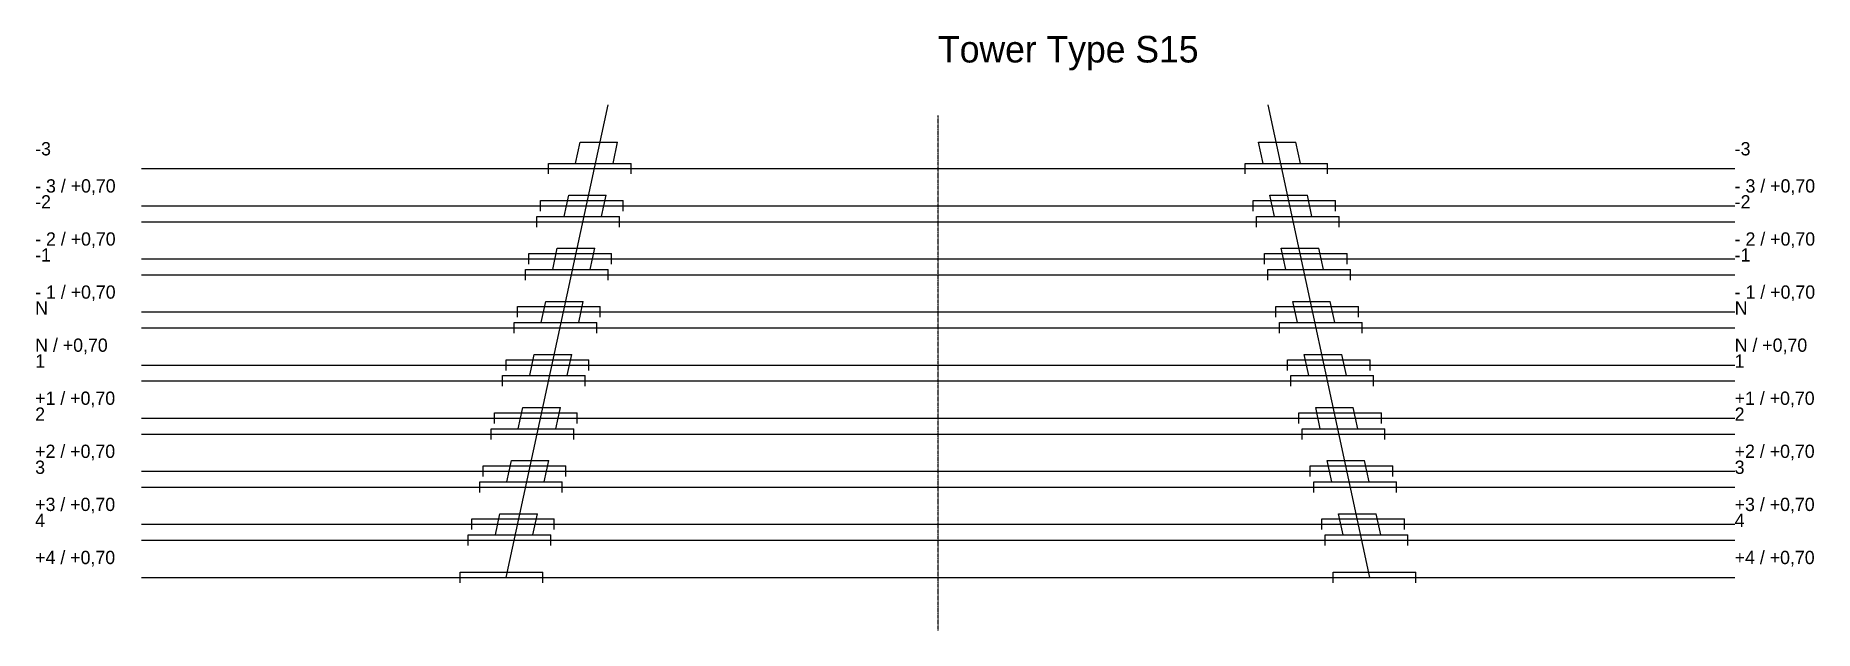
# Model space of a CAD drawing. Header units: metres. Extents: x -16992 to 16502, y -5700 to 5507.
import ezdxf

# ---------------------------------------------------------------- set-up
doc = ezdxf.new("R2010")
doc.units = ezdxf.units.M
doc.linetypes.add('CENTER', pattern=[5.08, 3.175, -0.635, 0.635, -0.635])
for name, color, linetype in [('ANGLED_LINES', 4, 'Continuous'), ('ANNOTATIONS', 2, 'Continuous'), ('BASE_VARIANTS', 7, 'Continuous'), ('CENTERLINE', 3, 'Continuous'), ('OFFSET_VARIANTS', 1, 'Continuous')]:
    doc.layers.add(name, color=color, linetype=linetype)

msp = doc.modelspace()

# ---------------------------------------------------------------- linework, layer by layer
at = {"layer": 'ANGLED_LINES'}
for p, q in [((-8133, -4700), (-6213, 4200)), ((8133, -4700), (6213, 4200))]:
    msp.add_line(p, q, dxfattribs=at)
at = {"layer": 'BASE_VARIANTS'}
for p, q in [((-6825, 3100), (-6739, 3500)), ((-6739, 3500), (-6033, 3500)), ((-6119, 3100), (-6033, 3500)), ((6119, 3100), (6033, 3500)), ((6033, 3500), (6739, 3500)), ((6825, 3100), (6739, 3500)), ((-7336, 2900), (-7336, 3100)), ((-7336, 3100), (-5780, 3100)), ((-5780, 2900), (-5780, 3100)), ((5780, 2900), (5780, 3100)), ((5780, 3100), (7336, 3100)), ((7336, 2900), (7336, 3100)), ((-15000, 3000), (15000, 3000)), ((-7041, 2100), (-6954, 2500)), ((-6954, 2500), (-6248, 2500)), ((-6335, 2100), (-6248, 2500)), ((6335, 2100), (6248, 2500)), ((6248, 2500), (6954, 2500)), ((7041, 2100), (6954, 2500)), ((-7552, 1900), (-7552, 2100)), ((-7552, 2100), (-5997, 2100)), ((-5997, 1900), (-5997, 2100)), ((5997, 1900), (5997, 2100)), ((5997, 2100), (7552, 2100)), ((7552, 1900), (7552, 2100)), ((-15000, 2000), (15000, 2000)), ((-7256, 1100), (-7170, 1500)), ((-7170, 1500), (-6464, 1500)), ((-6550, 1100), (-6464, 1500)), ((6550, 1100), (6464, 1500)), ((6464, 1500), (7170, 1500)), ((7256, 1100), (7170, 1500)), ((-7768, 900), (-7768, 1100)), ((-7768, 1100), (-6212, 1100)), ((-6212, 900), (-6212, 1100)), ((6212, 900), (6212, 1100)), ((6212, 1100), (7768, 1100)), ((7768, 900), (7768, 1100)), ((-15000, 1000), (15000, 1000)), ((-7472, 100), (-7386, 500)), ((-7386, 500), (-6680, 500)), ((-6766, 100), (-6680, 500)), ((6766, 100), (6680, 500)), ((6680, 500), (7386, 500)), ((7472, 100), (7386, 500)), ((-15000, 0), (15000, 0)), ((-7983, -100), (-7983, 100)), ((-7983, 100), (-6427, 100)), ((-6427, -100), (-6427, 100)), ((6427, -100), (6427, 100)), ((6427, 100), (7983, 100)), ((7983, -100), (7983, 100)), ((-7688, -900), (-7602, -500)), ((-7602, -500), (-6896, -500)), ((-6982, -900), (-6896, -500)), ((6982, -900), (6896, -500)), ((6896, -500), (7602, -500)), ((7688, -900), (7602, -500)), ((-15000, -1000), (15000, -1000)), ((-8198, -1100), (-8198, -900)), ((-8198, -900), (-6643, -900)), ((-6643, -1100), (-6643, -900)), ((6643, -1100), (6643, -900)), ((6643, -900), (8198, -900)), ((8198, -1100), (8198, -900)), ((-7904, -1900), (-7817, -1500)), ((-7817, -1500), (-7111, -1500)), ((-7198, -1900), (-7111, -1500)), ((7198, -1900), (7111, -1500)), ((7111, -1500), (7817, -1500)), ((7904, -1900), (7817, -1500)), ((-15000, -2000), (15000, -2000)), ((-8415, -2100), (-8415, -1900)), ((-8415, -1900), (-6859, -1900)), ((-6859, -2100), (-6859, -1900)), ((6859, -2100), (6859, -1900)), ((6859, -1900), (8415, -1900)), ((8415, -2100), (8415, -1900)), ((-8119, -2900), (-8033, -2500)), ((-8033, -2500), (-7327, -2500)), ((-7413, -2900), (-7327, -2500)), ((7413, -2900), (7327, -2500)), ((7327, -2500), (8033, -2500)), ((8119, -2900), (8033, -2500)), ((-15000, -3000), (15000, -3000)), ((-8630, -3100), (-8630, -2900)), ((-8630, -2900), (-7075, -2900)), ((-7075, -3100), (-7075, -2900)), ((7075, -3100), (7075, -2900)), ((7075, -2900), (8630, -2900)), ((8630, -3100), (8630, -2900)), ((-8335, -3900), (-8249, -3500)), ((-8249, -3500), (-7543, -3500)), ((-7629, -3900), (-7543, -3500)), ((7629, -3900), (7543, -3500)), ((7543, -3500), (8249, -3500)), ((8335, -3900), (8249, -3500)), ((-15000, -4000), (15000, -4000)), ((-8846, -4100), (-8846, -3900)), ((-8846, -3900), (-7290, -3900)), ((-7290, -4100), (-7290, -3900)), ((7290, -4100), (7290, -3900)), ((7290, -3900), (8846, -3900)), ((8846, -4100), (8846, -3900))]:
    msp.add_line(p, q, dxfattribs=at)
at = {"layer": 'CENTERLINE', "linetype": 'CENTER'}
msp.add_line((0, -5700), (0, 4000), dxfattribs=at)
at = {"layer": 'OFFSET_VARIANTS'}
for p, q in [((-7487, 2200), (-7487, 2400)), ((-7487, 2400), (-5931, 2400)), ((-5931, 2200), (-5931, 2400)), ((5931, 2200), (5931, 2400)), ((5931, 2400), (7487, 2400)), ((7487, 2200), (7487, 2400)), ((-15000, 2300), (15000, 2300)), ((-7703, 1200), (-7703, 1400)), ((-7703, 1400), (-6148, 1400)), ((-6148, 1200), (-6148, 1400)), ((6148, 1200), (6148, 1400)), ((6148, 1400), (7703, 1400)), ((7703, 1200), (7703, 1400)), ((-15000, 1300), (15000, 1300)), ((-7919, 200), (-7919, 400)), ((-7919, 400), (-6363, 400)), ((-6363, 200), (-6363, 400)), ((6363, 200), (6363, 400)), ((6363, 400), (7919, 400)), ((7919, 200), (7919, 400)), ((-15000, 300), (15000, 300)), ((-8134, -800), (-8134, -600)), ((-8134, -600), (-6578, -600)), ((-6578, -800), (-6578, -600)), ((6578, -800), (6578, -600)), ((6578, -600), (8134, -600)), ((8134, -800), (8134, -600)), ((-15000, -700), (15000, -700)), ((-8349, -1800), (-8349, -1600)), ((-8349, -1600), (-6794, -1600)), ((-6794, -1800), (-6794, -1600)), ((6794, -1800), (6794, -1600)), ((6794, -1600), (8349, -1600)), ((8349, -1800), (8349, -1600)), ((-15000, -1700), (15000, -1700)), ((-8566, -2800), (-8566, -2600)), ((-8566, -2600), (-7010, -2600)), ((-7010, -2800), (-7010, -2600)), ((7010, -2800), (7010, -2600)), ((7010, -2600), (8566, -2600)), ((8566, -2800), (8566, -2600)), ((-15000, -2700), (15000, -2700)), ((-8781, -3800), (-8781, -3600)), ((-8781, -3600), (-7226, -3600)), ((-7226, -3800), (-7226, -3600)), ((7226, -3800), (7226, -3600)), ((7226, -3600), (8781, -3600)), ((8781, -3800), (8781, -3600)), ((-15000, -3700), (15000, -3700)), ((-8997, -4800), (-8997, -4600)), ((-8997, -4600), (-7441, -4600)), ((-7441, -4800), (-7441, -4600)), ((7441, -4800), (7441, -4600)), ((7441, -4600), (8997, -4600)), ((8997, -4800), (8997, -4600)), ((-15000, -4700), (15000, -4700))]:
    msp.add_line(p, q, dxfattribs=at)

# ---------------------------------------------------------------- texts
at = {"layer": 'ANNOTATIONS'}
for s, height, p in [('Tower Type S15', 500, (0, 5000)), ('-3', 250, (-17000, 3250)), ('-3', 250, (15000, 3250)), ('- 3 / +0,70', 250, (-17000, 2550)), ('- 3 / +0,70', 250, (15000, 2550)), ('-2', 250, (-17000, 2250)), ('-2', 250, (15000, 2250)), ('- 2 / +0,70', 250, (-17000, 1550)), ('- 2 / +0,70', 250, (15000, 1550)), ('-1', 250, (-17000, 1250)), ('-1', 250, (15000, 1250)), ('- 1 / +0,70', 250, (-17000, 550)), ('- 1 / +0,70', 250, (15000, 550)), ('N', 250, (-17000, 250)), ('N', 250, (15000, 250)), ('N / +0,70', 250, (-17000, -450)), ('N / +0,70', 250, (15000, -450)), ('1', 250, (-17000, -750)), ('1', 250, (15000, -750)), ('+1 / +0,70', 250, (-17000, -1450)), ('+1 / +0,70', 250, (15000, -1450)), ('2', 250, (-17000, -1750)), ('2', 250, (15000, -1750)), ('+2 / +0,70', 250, (-17000, -2450)), ('+2 / +0,70', 250, (15000, -2450)), ('3', 250, (-17000, -2750)), ('3', 250, (15000, -2750)), ('+3 / +0,70', 250, (-17000, -3450)), ('+3 / +0,70', 250, (15000, -3450)), ('4', 250, (-17000, -3750)), ('4', 250, (15000, -3750)), ('+4 / +0,70', 250, (-17000, -4450)), ('+4 / +0,70', 250, (15000, -4450))]:
    msp.add_text(s, height=height, dxfattribs=at).set_placement(p)

doc.saveas('drawing.dxf')
